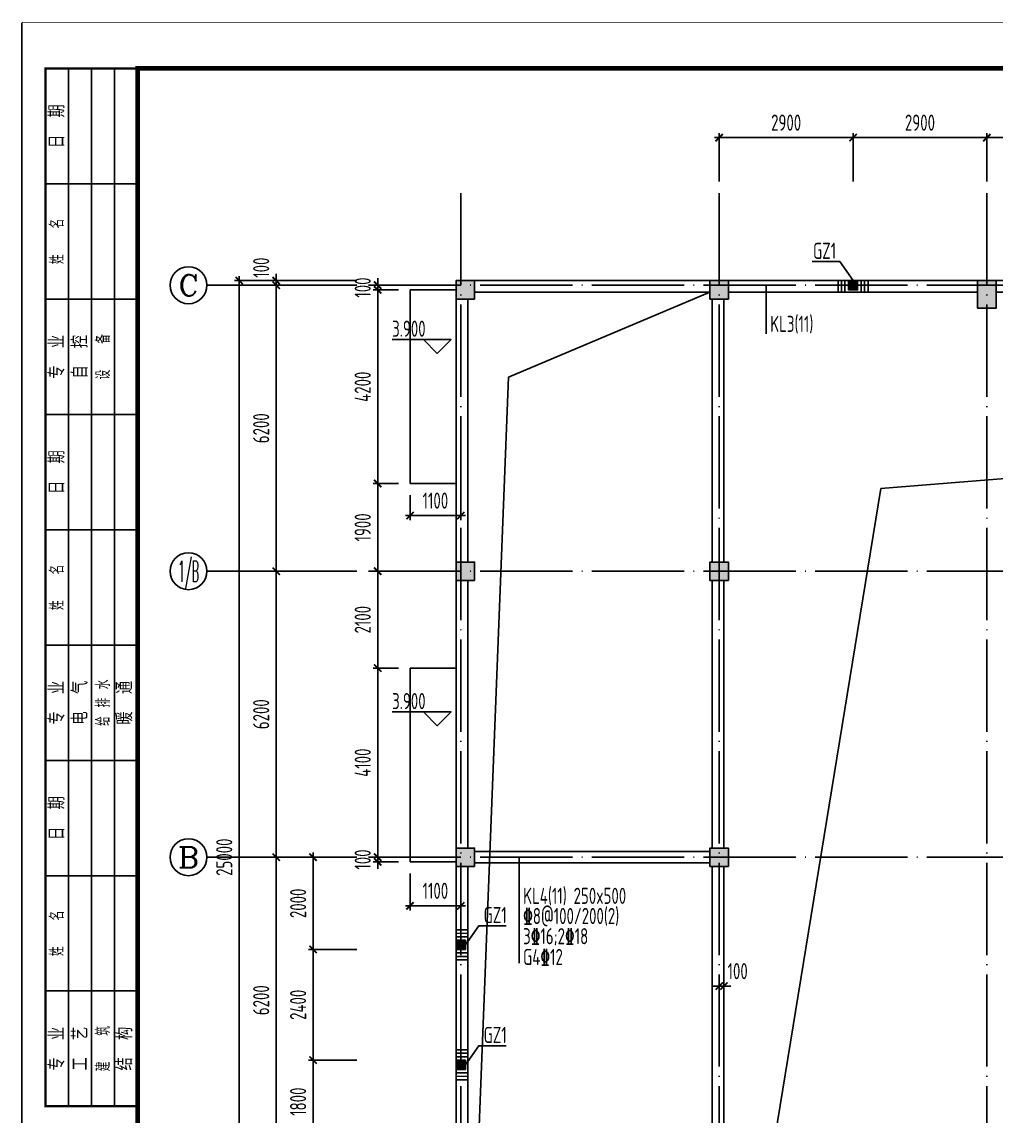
# Model space of a CAD drawing. Extents: x 287065 to 1473467, y 284802 to 344222.
# Drawn here: x 879137 to 900247, y 303099 to 326822 of the extents above; entities that cross this region are included whole.
import ezdxf
from ezdxf.enums import TextEntityAlignment as Align

# ---------------------------------------------------------------- set-up
doc = ezdxf.new("R2010")
doc.units = 0
doc.header["$LTSCALE"] = 1000
doc.linetypes.add('DOTE', pattern=[2.42, 2, -0.2, 0.02, -0.2])
doc.layers.get('0').update_dxf_attribs({"linetype": 'CONTINUOUS'})
doc.layers.get('DEFPOINTS').update_dxf_attribs({"linetype": 'CONTINUOUS'})
for name, color, linetype in [('AXIS', 8, 'DOTE'), ('AXIS_DIM', 3, 'CONTINUOUS'), ('AXIS_TEXT', 3, 'CONTINUOUS'), ('BEAM_CON', 4, 'CONTINUOUS'), ('COLU', 7, 'CONTINUOUS'), ('DIM', 3, 'CONTINUOUS'), ('FRAME', 3, 'CONTINUOUS'), ('S_BEAMDIMMASS', 2, 'CONTINUOUS'), ('S_SUBBEAMHOOP', 1, 'CONTINUOUS'), ('TEXT', 7, 'CONTINUOUS'), ('THIN', 7, 'CONTINUOUS'), ('TK', 211, 'CONTINUOUS'), ('构造', 6, 'CONTINUOUS'), ('柱涂实', 54, 'CONTINUOUS'), ('洞口边线', 7, 'CONTINUOUS'), ('第三道尺寸线', 4, 'CONTINUOUS')]:
    doc.layers.add(name, color=color, linetype=linetype)
doc.styles.add('_TCH_AXIS', font='COMPLEX', dxfattribs={"bigfont": 'GBCBIG'})
doc.styles.add('COMPLEX', font='COMPLEX')
doc.styles.add('DXFS', font='txt.shx', dxfattribs={"width": 0.7, "bigfont": 'dxfs.shx'})
doc.styles.add('TSSD_Dimension', font='tssdeng.shx', dxfattribs={"width": 0.7, "bigfont": 'hztxt.shx'})
doc.styles.add('TSSD_Label', font='tssdeng.shx', dxfattribs={"width": 0.7, "bigfont": 'aHzTXT.shx'})
doc.styles.add('TSSD_Rein', font='tssdeng.shx', dxfattribs={"width": 0.7, "bigfont": 'hztxt.shx'})
doc.dimstyles.new('TSSD_100_100', dxfattribs={"dimtxt": 350, "dimasz": 150, "dimexe": 100, "dimexo": 250, "dimgap": 150, "dimtad": 1, "dimdec": 0, "dimzin": 0, "dimdsep": 46, "dimtxsty": 'TSSD_Dimension', "dimblk": 'ARCHTICK', "dimcen": 0, "dimdle": 100, "dimclrd": 3, "dimclre": 3, "dimclrt": 7, "dimadec": 0, "dimazin": 0, "dimtfac": 1, "dimtdec": 0, "dimtix": 1, "dimtmove": 2, "dimatfit": 3, "dimfxl": 100, "dimtolj": 1, "dimtzin": 0, "dimarcsym": 0})
doc.dimstyles.new('TSSD_100_100$0', dxfattribs={"dimtxt": 350, "dimasz": 100, "dimexe": 100, "dimexo": 250, "dimgap": 100, "dimtad": 1, "dimdec": 0, "dimzin": 0, "dimdsep": 46, "dimtxsty": 'TSSD_Rein', "dimblk": 'ARCHTICK', "dimcen": 0, "dimdle": 100, "dimclrt": 7, "dimadec": 0, "dimazin": 0, "dimtfac": 1, "dimtdec": 0, "dimtix": 1, "dimtmove": 2, "dimatfit": 3, "dimfxl": 100, "dimtolj": 1, "dimtzin": 0, "dimarcsym": 0})

# ---------------------------------------------------------------- blocks, each defined once
blk = doc.blocks.new('_ARCHTICK')
at = {"color": 0}
blk.add_lwpolyline([(-0.53, -0.53, 0.25, 0.25, 0), (0.53, 0.53, 0.5, 0.5, 0)], format="xyseb", dxfattribs=at)
blk = doc.blocks.new('*D327')
at = {"layer": 'DEFPOINTS', "color": 0}
for p in [(894347, 305917), (894247, 305272), (894347, 305272)]:
    blk.add_point(p, dxfattribs=at)
at = {"layer": 'DIM', "color": 3, "lineweight": -2}
for p, q in [((894247, 305917), (894097, 305917)), ((894247, 305522), (894247, 306017)), ((894247, 305917), (894347, 305917)), ((894347, 305522), (894347, 306017)), ((894347, 305917), (894497, 305917))]:
    blk.add_line(p, q, dxfattribs=at)
at = {"layer": 'DIM', "color": 3, "lineweight": -2, "xscale": 150, "yscale": 150, "zscale": 150}
blk.add_blockref('_ARCHTICK', (894247, 305917), dxfattribs=at)
at = {"layer": 'DIM', "color": 3, "lineweight": -2, "xscale": 150, "yscale": 150, "zscale": 150, "rotation": 180}
blk.add_blockref('_ARCHTICK', (894347, 305917), dxfattribs=at)
at = {"layer": 'DIM', "color": 7, "insert": (894647, 306242), "char_height": 350, "attachment_point": 5, "style": 'TSSD_Dimension'}
blk.add_mtext('\\A1;100', dxfattribs=at)
blk = doc.blocks.new('*D388')
at = {"layer": 'DEFPOINTS', "color": 0}
for p in [(900047, 324312), (897147, 323112), (900047, 323112)]:
    blk.add_point(p, dxfattribs=at)
at = {"layer": '第三道尺寸线', "color": 3, "lineweight": -2}
for p, q in [((897047, 324312), (900147, 324312)), ((897147, 323362), (897147, 324412)), ((900047, 323362), (900047, 324412))]:
    blk.add_line(p, q, dxfattribs=at)
at = {"layer": '第三道尺寸线', "color": 3, "lineweight": -2, "xscale": 150, "yscale": 150, "zscale": 150, "rotation": 180}
blk.add_blockref('_ARCHTICK', (897147, 324312), dxfattribs=at)
at = {"layer": '第三道尺寸线', "color": 3, "lineweight": -2, "xscale": 150, "yscale": 150, "zscale": 150}
blk.add_blockref('_ARCHTICK', (900047, 324312), dxfattribs=at)
at = {"layer": '第三道尺寸线', "color": 7, "insert": (898597, 324637), "char_height": 350, "attachment_point": 5, "style": 'TSSD_Dimension'}
blk.add_mtext('\\A1;2900', dxfattribs=at)
blk = doc.blocks.new('*D389')
at = {"layer": 'DEFPOINTS', "color": 0}
for p in [(897147, 324312), (894247, 323112), (897147, 323112)]:
    blk.add_point(p, dxfattribs=at)
at = {"layer": '第三道尺寸线', "color": 3, "lineweight": -2}
for p, q in [((894147, 324312), (897247, 324312)), ((894247, 323362), (894247, 324412)), ((897147, 323362), (897147, 324412))]:
    blk.add_line(p, q, dxfattribs=at)
at = {"layer": '第三道尺寸线', "color": 3, "lineweight": -2, "xscale": 150, "yscale": 150, "zscale": 150, "rotation": 180}
blk.add_blockref('_ARCHTICK', (894247, 324312), dxfattribs=at)
at = {"layer": '第三道尺寸线', "color": 3, "lineweight": -2, "xscale": 150, "yscale": 150, "zscale": 150}
blk.add_blockref('_ARCHTICK', (897147, 324312), dxfattribs=at)
at = {"layer": '第三道尺寸线', "color": 7, "insert": (895697, 324637), "char_height": 350, "attachment_point": 5, "style": 'TSSD_Dimension'}
blk.add_mtext('\\A1;2900', dxfattribs=at)
blk = doc.blocks.new('*D309')
at = {"layer": 'AXIS_DIM', "color": 3, "lineweight": -2}
for p, q in [((886397, 308712), (884547, 308712)), ((884647, 302412), (884647, 308812)), ((886397, 302512), (884547, 302512))]:
    blk.add_line(p, q, dxfattribs=at)
at = {"layer": 'DEFPOINTS', "color": 0}
for p in [(884647, 308712), (886647, 308712), (886647, 302512)]:
    blk.add_point(p, dxfattribs=at)
at = {"layer": 'AXIS_DIM', "color": 3, "lineweight": -2, "xscale": 150, "yscale": 150, "zscale": 150}
for p, rotation in [((884647, 308712), 90), ((884647, 302512), 270)]:
    blk.add_blockref('_ARCHTICK', p, dxfattribs=dict(at, rotation=rotation))
at = {"layer": 'AXIS_DIM', "color": 7, "insert": (884322, 305612), "char_height": 350, "attachment_point": 5, "rotation": 90, "style": 'TSSD_Dimension'}
blk.add_mtext('\\A1;6200', dxfattribs=at)
blk = doc.blocks.new('*D310')
at = {"layer": 'AXIS_DIM', "color": 3, "lineweight": -2}
for p, q in [((886397, 314912), (884547, 314912)), ((884647, 308612), (884647, 315012)), ((886397, 308712), (884547, 308712))]:
    blk.add_line(p, q, dxfattribs=at)
at = {"layer": 'DEFPOINTS', "color": 0}
for p in [(884647, 314912), (886647, 314912), (886647, 308712)]:
    blk.add_point(p, dxfattribs=at)
at = {"layer": 'AXIS_DIM', "color": 3, "lineweight": -2, "xscale": 150, "yscale": 150, "zscale": 150}
for p, rotation in [((884647, 314912), 90), ((884647, 308712), 270)]:
    blk.add_blockref('_ARCHTICK', p, dxfattribs=dict(at, rotation=rotation))
at = {"layer": 'AXIS_DIM', "color": 7, "insert": (884322, 311812), "char_height": 350, "attachment_point": 5, "rotation": 90, "style": 'TSSD_Dimension'}
blk.add_mtext('\\A1;6200', dxfattribs=at)
blk = doc.blocks.new('*D311')
at = {"layer": 'AXIS_DIM', "color": 3, "lineweight": -2}
for p, q in [((884647, 314812), (884647, 321212)), ((886397, 321112), (884547, 321112)), ((886397, 314912), (884547, 314912))]:
    blk.add_line(p, q, dxfattribs=at)
at = {"layer": 'DEFPOINTS', "color": 0}
for p in [(884647, 321112), (886647, 321112), (886647, 314912)]:
    blk.add_point(p, dxfattribs=at)
at = {"layer": 'AXIS_DIM', "color": 3, "lineweight": -2, "xscale": 150, "yscale": 150, "zscale": 150}
for p, rotation in [((884647, 321112), 90), ((884647, 314912), 270)]:
    blk.add_blockref('_ARCHTICK', p, dxfattribs=dict(at, rotation=rotation))
at = {"layer": 'AXIS_DIM', "color": 7, "insert": (884322, 318012), "char_height": 350, "attachment_point": 5, "rotation": 90, "style": 'TSSD_Dimension'}
blk.add_mtext('\\A1;6200', dxfattribs=at)
blk = doc.blocks.new('*D312')
at = {"layer": 'AXIS_DIM', "color": 3, "lineweight": -2}
for p, q in [((886397, 321212), (884547, 321212)), ((884647, 321212), (884647, 321362)), ((884647, 321112), (884647, 321212)), ((886397, 321112), (884547, 321112)), ((884647, 321112), (884647, 320962))]:
    blk.add_line(p, q, dxfattribs=at)
at = {"layer": 'DEFPOINTS', "color": 0}
for p in [(884647, 321212), (886647, 321212), (886647, 321112)]:
    blk.add_point(p, dxfattribs=at)
at = {"layer": 'AXIS_DIM', "color": 3, "lineweight": -2, "xscale": 150, "yscale": 150, "zscale": 150}
for p, rotation in [((884647, 321212), 270), ((884647, 321112), 90)]:
    blk.add_blockref('_ARCHTICK', p, dxfattribs=dict(at, rotation=rotation))
at = {"layer": 'AXIS_DIM', "color": 7, "insert": (884322, 321494), "char_height": 350, "attachment_point": 5, "rotation": 90, "style": 'TSSD_Dimension'}
blk.add_mtext('\\A1;100', dxfattribs=at)
blk = doc.blocks.new('*D313')
at = {"layer": 'AXIS_DIM', "color": 3, "lineweight": -2}
for p, q in [((886397, 321212), (883747, 321212)), ((883847, 296112), (883847, 321312)), ((886397, 296212), (883747, 296212))]:
    blk.add_line(p, q, dxfattribs=at)
at = {"layer": 'DEFPOINTS', "color": 0}
for p in [(883847, 321212), (886647, 321212), (886647, 296212)]:
    blk.add_point(p, dxfattribs=at)
at = {"layer": 'AXIS_DIM', "color": 3, "lineweight": -2, "xscale": 150, "yscale": 150, "zscale": 150}
for p, rotation in [((883847, 321212), 90), ((883847, 296212), 270)]:
    blk.add_blockref('_ARCHTICK', p, dxfattribs=dict(at, rotation=rotation))
at = {"layer": 'AXIS_DIM', "color": 7, "insert": (883522, 308712), "char_height": 350, "attachment_point": 5, "rotation": 90, "style": 'TSSD_Dimension'}
blk.add_mtext('\\A1;25000', dxfattribs=at)
blk = doc.blocks.new('_AXISO')
blk.add_circle((0, 0), 0.5)
at = {"layer": 'AXIS_TEXT', "style": 'COMPLEX', "width": 1.041667}
blk.add_attdef('A', text='', height=0.56, dxfattribs=at).set_placement((-0.25, -0.28), (0.25, -0.28), align=Align.FIT)
blk = doc.blocks.new('*D321')
at = {"layer": 'DEFPOINTS', "color": 0}
for p in [(885447, 308712), (886647, 308712), (886647, 306712)]:
    blk.add_point(p, dxfattribs=at)
at = {"layer": '第三道尺寸线', "color": 3, "lineweight": -2}
for p, q in [((886397, 308712), (885347, 308712)), ((885447, 306612), (885447, 308812)), ((886397, 306712), (885347, 306712))]:
    blk.add_line(p, q, dxfattribs=at)
at = {"layer": '第三道尺寸线', "color": 3, "lineweight": -2, "xscale": 150, "yscale": 150, "zscale": 150}
for p, rotation in [((885447, 308712), 90), ((885447, 306712), 270)]:
    blk.add_blockref('_ARCHTICK', p, dxfattribs=dict(at, rotation=rotation))
at = {"layer": '第三道尺寸线', "color": 7, "insert": (885122, 307712), "char_height": 350, "attachment_point": 5, "rotation": 90, "style": 'TSSD_Dimension'}
blk.add_mtext('\\A1;2000', dxfattribs=at)
blk = doc.blocks.new('*D322')
at = {"layer": 'DEFPOINTS', "color": 0}
for p in [(885447, 306712), (886647, 306712), (886647, 304312)]:
    blk.add_point(p, dxfattribs=at)
at = {"layer": '第三道尺寸线', "color": 3, "lineweight": -2}
for p, q in [((885447, 304212), (885447, 306812)), ((886397, 306712), (885347, 306712)), ((886397, 304312), (885347, 304312))]:
    blk.add_line(p, q, dxfattribs=at)
at = {"layer": '第三道尺寸线', "color": 3, "lineweight": -2, "xscale": 150, "yscale": 150, "zscale": 150}
for p, rotation in [((885447, 306712), 90), ((885447, 304312), 270)]:
    blk.add_blockref('_ARCHTICK', p, dxfattribs=dict(at, rotation=rotation))
at = {"layer": '第三道尺寸线', "color": 7, "insert": (885122, 305512), "char_height": 350, "attachment_point": 5, "rotation": 90, "style": 'TSSD_Dimension'}
blk.add_mtext('\\A1;2400', dxfattribs=at)
blk = doc.blocks.new('*D323')
at = {"layer": 'DEFPOINTS', "color": 0}
for p in [(885447, 304312), (886647, 304312), (886647, 302512)]:
    blk.add_point(p, dxfattribs=at)
at = {"layer": '第三道尺寸线', "color": 3, "lineweight": -2}
for p, q in [((885447, 302412), (885447, 304412)), ((886397, 304312), (885347, 304312)), ((886397, 302512), (885347, 302512))]:
    blk.add_line(p, q, dxfattribs=at)
at = {"layer": '第三道尺寸线', "color": 3, "lineweight": -2, "xscale": 150, "yscale": 150, "zscale": 150}
for p, rotation in [((885447, 304312), 90), ((885447, 302512), 270)]:
    blk.add_blockref('_ARCHTICK', p, dxfattribs=dict(at, rotation=rotation))
at = {"layer": '第三道尺寸线', "color": 7, "insert": (885122, 303412), "char_height": 350, "attachment_point": 5, "rotation": 90, "style": 'TSSD_Dimension'}
blk.add_mtext('\\A1;1800', dxfattribs=at)
blk = doc.blocks.new('TK-A2+(891X420)')
at = {"layer": 'FRAME', "lineweight": 18}
blk.add_line((626527, 350595), (626527, 392595), dxfattribs=at)
at = {"layer": 'FRAME'}
for points in [[(626537, 392605, 20, 20, 0), (626537, 350605, 20, 20, 0), (715637, 350605, 20, 20, 0), (715637, 392605, 20, 20, 0)], [(629037, 391605, 100, 100, 0), (629037, 351605, 100, 100, 0), (714637, 351605, 100, 100, 0), (714637, 391605, 100, 100, 0)]]:
    blk.add_lwpolyline(points, format="xyseb", close=True, dxfattribs=at)
blk.add_lwpolyline([(629037, 391605, 50, 50, 0), (627037, 391605, 50, 50, 0), (627037, 369105, 50, 50, 0), (629037, 369105, 50, 50, 0)], format="xyseb", dxfattribs=at)
for points in [[(627537, 369105), (627537, 391605)], [(628037, 369105), (628037, 391605)], [(628537, 369105), (628537, 391605)], [(629037, 389105), (627037, 389105)], [(629037, 386605), (627037, 386605)], [(629037, 384105), (627037, 384105)], [(629037, 381605), (627037, 381605)], [(629037, 379105), (627037, 379105)], [(629037, 376605), (627037, 376605)], [(629037, 374105), (627037, 374105)], [(629037, 371605), (627037, 371605)]]:
    blk.add_lwpolyline(points, dxfattribs=at)
at = {"layer": 'FRAME', "char_height": 300, "attachment_point": 5, "rotation": 90, "style": 'DXFS'}
for s, insert, width in [('{\\f宋体|b0|i0|c134|p2;日\\Ftxt.shx,dxfs.shx|c134;  \\f宋体|b0|i0|c134|p2;期\\P}', (627287, 390355), 1132.5), ('姓   名', (627287, 387855), 1185), ('{\\f宋体|b0|i0|c134|p2;专\\Ftxt.shx,dxfs.shx|c134;  \\f宋体|b0|i0|c134|p2;业\\P}', (627287, 385355), 1203.38), ('{\\f宋体|b0|i0|c134|p2;自\\Ftxt.shx,dxfs.shx|c134;  \\f宋体|b0|i0|c134|p2;控\\P}', (627787, 385355), 1148.25), ('设   备', (628287, 385355), 1227), ('{\\f宋体|b0|i0|c134|p2;日\\Ftxt.shx,dxfs.shx|c134;  \\f宋体|b0|i0|c134|p2;期\\P}', (627287, 382855), 1132.5), ('姓   名', (627287, 380355), 1185), ('{\\f宋体|b0|i0|c134|p2;专\\Ftxt.shx,dxfs.shx|c134;  \\f宋体|b0|i0|c134|p2;业\\P}', (627287, 377855), 1203.38), ('{\\f宋体|b0|i0|c134|p2;电\\Ftxt.shx,dxfs.shx|c134;  \\f宋体|b0|i0|c134|p2;气\\P}', (627787, 377855), 1182.38), ('给 排 水', (628287, 377855), 1352.62), ('{\\f宋体|b0|i0|c134|p2;暖\\Ftxt.shx,dxfs.shx|c134;  \\f宋体|b0|i0|c134|p2;通\\P}', (628757, 377855), 1200.75), ('{\\f宋体|b0|i0|c134|p2;日\\Ftxt.shx,dxfs.shx|c134;  \\f宋体|b0|i0|c134|p2;期\\P}', (627287, 375355), 1132.5), ('姓   名', (627287, 372855), 1185), ('{\\f宋体|b0|i0|c134|p2;专\\Ftxt.shx,dxfs.shx|c134;  \\f宋体|b0|i0|c134|p2;业\\P}', (627287, 370355), 1203.38), ('{\\f宋体|b0|i0|c134|p2;工\\Ftxt.shx,dxfs.shx|c134;  \\f宋体|b0|i0|c134|p2;艺\\P}', (627787, 370355), 1177.12), ('建   筑', (628287, 370355), 1206), ('{\\f宋体|b0|i0|c134|p2;结\\Ftxt.shx,dxfs.shx|c134;  \\f宋体|b0|i0|c134|p2;构\\P}', (628757, 370355), 1192.88)]:
    blk.add_mtext(s, dxfattribs=dict(at, insert=insert, width=width))
blk = doc.blocks.new('*D391')
at = {"layer": 'DEFPOINTS', "color": 0}
for p in [(902947, 324312), (900047, 323112), (902947, 323112)]:
    blk.add_point(p, dxfattribs=at)
at = {"layer": '第三道尺寸线', "color": 3, "lineweight": -2}
for p, q in [((899947, 324312), (903047, 324312)), ((900047, 323362), (900047, 324412)), ((902947, 323362), (902947, 324412))]:
    blk.add_line(p, q, dxfattribs=at)
at = {"layer": '第三道尺寸线', "color": 3, "lineweight": -2, "xscale": 150, "yscale": 150, "zscale": 150, "rotation": 180}
blk.add_blockref('_ARCHTICK', (900047, 324312), dxfattribs=at)
at = {"layer": '第三道尺寸线', "color": 3, "lineweight": -2, "xscale": 150, "yscale": 150, "zscale": 150}
blk.add_blockref('_ARCHTICK', (902947, 324312), dxfattribs=at)
at = {"layer": '第三道尺寸线', "color": 7, "insert": (901497, 324637), "char_height": 350, "attachment_point": 5, "style": 'TSSD_Dimension'}
blk.add_mtext('\\A1;2900', dxfattribs=at)
blk = doc.blocks.new('*D451')
at = {"layer": 'DEFPOINTS', "color": 0}
for p in [(887547, 316812), (888647, 316812), (888647, 316118)]:
    blk.add_point(p, dxfattribs=at)
at = {"layer": 'DIM', "color": 3, "lineweight": -2}
for p, q in [((887547, 316562), (887547, 316018)), ((888647, 316562), (888647, 316018)), ((887447, 316118), (888747, 316118))]:
    blk.add_line(p, q, dxfattribs=at)
at = {"layer": 'DIM', "color": 3, "lineweight": -2, "xscale": 150, "yscale": 150, "zscale": 150, "rotation": 180}
blk.add_blockref('_ARCHTICK', (887547, 316118), dxfattribs=at)
at = {"layer": 'DIM', "color": 3, "lineweight": -2, "xscale": 150, "yscale": 150, "zscale": 150}
blk.add_blockref('_ARCHTICK', (888647, 316118), dxfattribs=at)
at = {"layer": 'DIM', "color": 7, "insert": (888097, 316443), "char_height": 350, "attachment_point": 5, "style": 'TSSD_Dimension'}
blk.add_mtext('\\A1;1100', dxfattribs=at)
blk = doc.blocks.new('*D452')
at = {"layer": 'DEFPOINTS', "color": 0}
for p in [(887547, 308612), (888647, 308612), (888647, 307659)]:
    blk.add_point(p, dxfattribs=at)
at = {"layer": 'DIM', "color": 3, "lineweight": -2}
for p, q in [((887547, 308362), (887547, 307559)), ((888647, 308362), (888647, 307559)), ((887447, 307659), (888747, 307659))]:
    blk.add_line(p, q, dxfattribs=at)
at = {"layer": 'DIM', "color": 3, "lineweight": -2, "xscale": 150, "yscale": 150, "zscale": 150, "rotation": 180}
blk.add_blockref('_ARCHTICK', (887547, 307659), dxfattribs=at)
at = {"layer": 'DIM', "color": 3, "lineweight": -2, "xscale": 150, "yscale": 150, "zscale": 150}
blk.add_blockref('_ARCHTICK', (888647, 307659), dxfattribs=at)
at = {"layer": 'DIM', "color": 7, "insert": (888097, 307984), "char_height": 350, "attachment_point": 5, "style": 'TSSD_Dimension'}
blk.add_mtext('\\A1;1100', dxfattribs=at)
blk = doc.blocks.new('*D457')
at = {"layer": 'DEFPOINTS', "color": 0}
for p in [(886847, 308712), (887547, 308712), (887547, 308612)]:
    blk.add_point(p, dxfattribs=at)
at = {"layer": 'DIM', "color": 3, "lineweight": -2}
for p, q in [((887297, 308712), (886747, 308712)), ((886847, 308712), (886847, 308862)), ((886847, 308612), (886847, 308712)), ((887297, 308612), (886747, 308612)), ((886847, 308612), (886847, 308462))]:
    blk.add_line(p, q, dxfattribs=at)
at = {"layer": 'DIM', "color": 3, "lineweight": -2, "xscale": 150, "yscale": 150, "zscale": 150}
for p, rotation in [((886847, 308712), 270), ((886847, 308612), 90)]:
    blk.add_blockref('_ARCHTICK', p, dxfattribs=dict(at, rotation=rotation))
at = {"layer": 'DIM', "color": 7, "insert": (886522, 308662), "char_height": 350, "attachment_point": 5, "rotation": 90, "style": 'TSSD_Dimension'}
blk.add_mtext('\\A1;100', dxfattribs=at)
blk = doc.blocks.new('*D458')
at = {"layer": 'DEFPOINTS', "color": 0}
for p in [(886847, 312812), (887547, 312812), (887547, 308712)]:
    blk.add_point(p, dxfattribs=at)
at = {"layer": 'DIM', "color": 3, "lineweight": -2}
for p, q in [((886847, 308612), (886847, 312912)), ((887297, 312812), (886747, 312812)), ((887297, 308712), (886747, 308712))]:
    blk.add_line(p, q, dxfattribs=at)
at = {"layer": 'DIM', "color": 3, "lineweight": -2, "xscale": 150, "yscale": 150, "zscale": 150}
for p, rotation in [((886847, 312812), 90), ((886847, 308712), 270)]:
    blk.add_blockref('_ARCHTICK', p, dxfattribs=dict(at, rotation=rotation))
at = {"layer": 'DIM', "color": 7, "insert": (886522, 310762), "char_height": 350, "attachment_point": 5, "rotation": 90, "style": 'TSSD_Dimension'}
blk.add_mtext('\\A1;4100', dxfattribs=at)
blk = doc.blocks.new('*D459')
at = {"layer": 'DEFPOINTS', "color": 0}
for p in [(886847, 314912), (887547, 314912), (887547, 312812)]:
    blk.add_point(p, dxfattribs=at)
at = {"layer": 'DIM', "color": 3, "lineweight": -2}
for p, q in [((887297, 314912), (886747, 314912)), ((886847, 312712), (886847, 315012)), ((887297, 312812), (886747, 312812))]:
    blk.add_line(p, q, dxfattribs=at)
at = {"layer": 'DIM', "color": 3, "lineweight": -2, "xscale": 150, "yscale": 150, "zscale": 150}
for p, rotation in [((886847, 314912), 90), ((886847, 312812), 270)]:
    blk.add_blockref('_ARCHTICK', p, dxfattribs=dict(at, rotation=rotation))
at = {"layer": 'DIM', "color": 7, "insert": (886522, 313862), "char_height": 350, "attachment_point": 5, "rotation": 90, "style": 'TSSD_Dimension'}
blk.add_mtext('\\A1;2100', dxfattribs=at)
blk = doc.blocks.new('*D460')
at = {"layer": 'DEFPOINTS', "color": 0}
for p in [(886847, 316812), (887547, 316812), (887547, 314912)]:
    blk.add_point(p, dxfattribs=at)
at = {"layer": 'DIM', "color": 3, "lineweight": -2}
for p, q in [((887297, 316812), (886747, 316812)), ((886847, 314812), (886847, 316912)), ((887297, 314912), (886747, 314912))]:
    blk.add_line(p, q, dxfattribs=at)
at = {"layer": 'DIM', "color": 3, "lineweight": -2, "xscale": 150, "yscale": 150, "zscale": 150}
for p, rotation in [((886847, 316812), 90), ((886847, 314912), 270)]:
    blk.add_blockref('_ARCHTICK', p, dxfattribs=dict(at, rotation=rotation))
at = {"layer": 'DIM', "color": 7, "insert": (886522, 315862), "char_height": 350, "attachment_point": 5, "rotation": 90, "style": 'TSSD_Dimension'}
blk.add_mtext('\\A1;1900', dxfattribs=at)
blk = doc.blocks.new('*D461')
at = {"layer": 'DEFPOINTS', "color": 0}
for p in [(886847, 321012), (887547, 321012), (887547, 316812)]:
    blk.add_point(p, dxfattribs=at)
at = {"layer": 'DIM', "color": 3, "lineweight": -2}
for p, q in [((887297, 321012), (886747, 321012)), ((886847, 316712), (886847, 321112)), ((887297, 316812), (886747, 316812))]:
    blk.add_line(p, q, dxfattribs=at)
at = {"layer": 'DIM', "color": 3, "lineweight": -2, "xscale": 150, "yscale": 150, "zscale": 150}
for p, rotation in [((886847, 321012), 90), ((886847, 316812), 270)]:
    blk.add_blockref('_ARCHTICK', p, dxfattribs=dict(at, rotation=rotation))
at = {"layer": 'DIM', "color": 7, "insert": (886522, 318912), "char_height": 350, "attachment_point": 5, "rotation": 90, "style": 'TSSD_Dimension'}
blk.add_mtext('\\A1;4200', dxfattribs=at)
blk = doc.blocks.new('*D462')
at = {"layer": 'DEFPOINTS', "color": 0}
for p in [(886847, 321112), (887547, 321112), (887547, 321012)]:
    blk.add_point(p, dxfattribs=at)
at = {"layer": 'DIM', "color": 3, "lineweight": -2}
for p, q in [((886847, 321112), (886847, 321262)), ((887297, 321112), (886747, 321112)), ((887297, 321012), (886747, 321012)), ((886847, 321012), (886847, 321112)), ((886847, 321012), (886847, 320862))]:
    blk.add_line(p, q, dxfattribs=at)
at = {"layer": 'DIM', "color": 3, "lineweight": -2, "xscale": 150, "yscale": 150, "zscale": 150}
for p, rotation in [((886847, 321112), 270), ((886847, 321012), 90)]:
    blk.add_blockref('_ARCHTICK', p, dxfattribs=dict(at, rotation=rotation))
at = {"layer": 'DIM', "color": 7, "insert": (886522, 321062), "char_height": 350, "attachment_point": 5, "rotation": 90, "style": 'TSSD_Dimension'}
blk.add_mtext('\\A1;100', dxfattribs=at)

msp = doc.modelspace()

# ---------------------------------------------------------------- hatches: boundary and pattern name
at = {"layer": '柱涂实'}
for points in [[(888946.971, 320811.708), (888946.971, 321211.708), (888546.971, 321211.708), (888546.971, 320811.708)], [(894446.971, 320811.708), (894446.971, 321211.708), (894046.971, 321211.708), (894046.971, 320811.708)], [(897246.971, 321011.708), (897246.971, 321211.708), (897046.971, 321211.708), (897046.971, 321011.708)], [(900246.971, 321211.708), (900246.971, 320611.708), (899846.971, 320611.708), (899846.971, 321211.708)], [(888946.971, 314711.708), (888946.971, 315111.708), (888546.971, 315111.708), (888546.971, 314711.708)], [(894446.971, 314711.708), (894446.971, 315111.708), (894046.971, 315111.708), (894046.971, 314711.708)], [(888946.971, 308511.708), (888946.971, 308911.708), (888546.971, 308911.708), (888546.971, 308511.708)], [(894446.971, 308511.708), (894446.971, 308911.708), (894046.971, 308911.708), (894046.971, 308511.708)], [(888546.971, 306711.708), (888546.971, 306911.708), (888746.971, 306911.708), (888746.971, 306711.708)], [(888546.971, 304111.708), (888546.971, 304311.708), (888746.971, 304311.708), (888746.971, 304111.708)]]:
    msp.add_hatch(color=256, dxfattribs=at).paths.add_polyline_path(points)

# ---------------------------------------------------------------- linework, layer by layer
at = {"layer": 'AXIS'}
for p, q in [((888646.971, 323111.708), (888646.971, 294311.708)), ((894246.971, 323111.708), (894246.971, 294311.708)), ((900046.971, 323111.708), (900046.971, 294311.708)), ((886646.971, 321111.708), (952946.971, 321111.708)), ((886646.971, 314911.708), (952946.971, 314911.708)), ((886646.971, 308711.708), (952946.971, 308711.708))]:
    msp.add_line(p, q, dxfattribs=at)
at = {"layer": 'AXIS_TEXT'}
for p, q in [((886396.971, 321111.708), (883146.971, 321111.708)), ((886396.971, 314911.708), (883146.971, 314911.708)), ((886396.971, 308711.708), (883146.971, 308711.708))]:
    msp.add_line(p, q, dxfattribs=at)
at = {"layer": 'BEAM_CON'}
for p, q in [((888946.971, 321211.708), (894046.971, 321211.708)), ((894446.971, 321211.708), (899846.971, 321211.708)), ((900246.971, 321211.708), (905646.971, 321211.708)), ((888546.971, 320811.708), (888546.971, 315111.708)), ((888796.971, 320811.708), (888796.971, 315111.708)), ((888946.971, 320961.708), (894046.971, 320961.708)), ((894096.971, 320811.708), (894096.971, 315111.708)), ((894346.971, 320811.708), (894346.971, 315111.708)), ((894446.971, 320961.708), (899846.971, 320961.708)), ((900246.971, 320961.708), (905646.971, 320961.708)), ((888546.971, 314711.708), (888546.971, 308911.708)), ((888796.971, 314711.708), (888796.971, 308911.708)), ((894096.971, 314711.708), (894096.971, 308911.708)), ((894346.971, 314711.708), (894346.971, 308911.708)), ((888946.971, 308836.708), (894046.971, 308836.708)), ((888546.971, 308511.708), (888546.971, 302711.708)), ((888796.971, 308511.708), (888796.971, 302711.708)), ((888946.971, 308586.708), (894046.971, 308586.708)), ((894096.971, 308511.708), (894096.971, 302711.708)), ((894346.971, 308511.708), (894346.971, 302711.708))]:
    msp.add_line(p, q, dxfattribs=at)
at = {"layer": 'COLU', "ltscale": 0.01}
for points in [[(888946.971, 320811.708), (888946.971, 321211.708), (888546.971, 321211.708), (888546.971, 320811.708)], [(894446.971, 320811.708), (894446.971, 321211.708), (894046.971, 321211.708), (894046.971, 320811.708)], [(897046.971, 321011.708), (897246.971, 321011.708), (897246.971, 321211.708), (897046.971, 321211.708)], [(900246.971, 321211.708), (900246.971, 320611.708), (899846.971, 320611.708), (899846.971, 321211.708)], [(888946.971, 314711.708), (888946.971, 315111.708), (888546.971, 315111.708), (888546.971, 314711.708)], [(894446.971, 314711.708), (894446.971, 315111.708), (894046.971, 315111.708), (894046.971, 314711.708)], [(888946.971, 308511.708), (888946.971, 308911.708), (888546.971, 308911.708), (888546.971, 308511.708)], [(894446.971, 308511.708), (894446.971, 308911.708), (894046.971, 308911.708), (894046.971, 308511.708)], [(888746.971, 306711.708), (888546.971, 306711.708), (888546.971, 306911.708), (888746.971, 306911.708)], [(888746.971, 304111.708), (888546.971, 304111.708), (888546.971, 304311.708), (888746.971, 304311.708)]]:
    msp.add_lwpolyline(points, close=True, dxfattribs=at)
at = {"layer": 'S_BEAMDIMMASS', "ltscale": 0.01}
for p, q in [((895264.227, 320056.464), (895264.227, 321111.708)), ((889909.582, 306413.998), (889909.582, 308711.708))]:
    msp.add_line(p, q, dxfattribs=at)
at = {"layer": 'S_SUBBEAMHOOP', "ltscale": 0.01, "const_width": 35}
for points in [[(896821.971, 320961.708), (896821.971, 321211.708)], [(896896.971, 320961.708), (896896.971, 321211.708)], [(896971.971, 320961.708), (896971.971, 321211.708)], [(897321.971, 320961.708), (897321.971, 321211.708)], [(897396.971, 320961.708), (897396.971, 321211.708)], [(897471.971, 320961.708), (897471.971, 321211.708)], [(888796.971, 307136.708), (888546.971, 307136.708)], [(888796.971, 307061.708), (888546.971, 307061.708)], [(888796.971, 306986.708), (888546.971, 306986.708)], [(888796.971, 306636.708), (888546.971, 306636.708)], [(888796.971, 306561.708), (888546.971, 306561.708)], [(888796.971, 306486.708), (888546.971, 306486.708)], [(888796.971, 304536.708), (888546.971, 304536.708)], [(888796.971, 304461.708), (888546.971, 304461.708)], [(888796.971, 304386.708), (888546.971, 304386.708)], [(888796.971, 304036.708), (888546.971, 304036.708)], [(888796.971, 303961.708), (888546.971, 303961.708)], [(888796.971, 303886.708), (888546.971, 303886.708)]]:
    msp.add_lwpolyline(points, dxfattribs=at)
at = {"layer": 'TEXT'}
for points in [[(896262.767, 321623.545), (896858.857, 321623.545), (897146.971, 321211.708)], [(889631.175, 307223.545), (889035.085, 307223.545), (888746.971, 306811.708)], [(889631.175, 304623.545), (889035.085, 304623.545), (888746.971, 304211.708)]]:
    msp.add_lwpolyline(points, dxfattribs=at)
at = {"layer": 'THIN'}
for points in [[(887159.384, 319935.524), (888437.845, 319935.524), (888137.845, 319635.524), (887837.845, 319935.524)], [(887159.384, 311861.784), (888437.845, 311861.784), (888137.845, 311561.784), (887837.845, 311861.784)]]:
    msp.add_lwpolyline(points, dxfattribs=at)
at = {"layer": '构造'}
for p, q in [((887546.971, 316811.708), (887546.971, 321011.708)), ((887546.971, 321011.708), (888546.971, 321011.708)), ((888546.971, 316811.708), (887546.971, 316811.708)), ((887546.971, 308611.708), (887546.971, 312811.708)), ((888546.971, 312811.708), (887546.971, 312811.708)), ((888546.971, 308611.708), (887546.971, 308611.708))]:
    msp.add_line(p, q, dxfattribs=at)
at = {"layer": '洞口边线', "ltscale": 0.01}
for points in [[(888796.971, 296611.708), (889682.849, 319116.545), (894046.971, 320961.708)], [(894446.971, 296461.708), (897749.573, 316702.458), (950646.971, 320961.708)]]:
    msp.add_lwpolyline(points, dxfattribs=at)

# ---------------------------------------------------------------- block references
at = {"layer": 'AXIS_TEXT'}
ref = msp.add_blockref('_AXISO', (882746.971, 321111.708), dxfattribs=dict(at, xscale=800, yscale=800, zscale=800))
ref.add_attrib('A', 'C', dxfattribs={"height": 452.548, "style": '_TCH_AXIS', "width": 1.4}).set_placement((882520.697, 320885.434), (882973.245, 320885.434), align=Align.FIT)
ref = msp.add_blockref('_AXISO', (882746.971, 314911.708), dxfattribs=dict(at, xscale=800, yscale=800, zscale=800))
ref.add_attrib('A', '1/B', dxfattribs={"height": 452.5483, "style": '_TCH_AXIS', "width": 0.388889}).set_placement((882520.697, 314685.434), (882973.245, 314685.434), align=Align.FIT)
ref = msp.add_blockref('_AXISO', (882746.971, 308711.708), dxfattribs=dict(at, xscale=800, yscale=800, zscale=800))
ref.add_attrib('A', 'B', dxfattribs={"height": 452.548, "style": '_TCH_AXIS', "width": 1.235294}).set_placement((882520.697, 308485.434), (882973.245, 308485.434), align=Align.FIT)
at = {"layer": 'TK'}
msp.add_blockref('TK-A2+(891X420)', (252610, -65793.134), dxfattribs=at)

# ---------------------------------------------------------------- texts
at = {"layer": 'S_BEAMDIMMASS', "style": 'TSSD_Rein', "width": 0.7}
for s, height, p in [('KL3(11)', 350, (895352.652, 320099.519)), ('KL4(11) 250x500', 349.99999, (889998.007, 307699.519)), ('%%1328@100/200(2)', 349.99999, (889998.007, 307262.019)), ('3%%13216;2%%13218', 349.99999, (889998.007, 306824.519)), ('G4%%13212', 350, (889998.007, 306374.519))]:
    msp.add_text(s, height=height, dxfattribs=at).set_placement(p)
at = {"layer": 'TEXT', "style": 'TSSD_Rein', "width": 0.7}
for p in [(896280.226, 321683.545), (889142.563, 307283.545), (889142.563, 304683.545)]:
    msp.add_text('GZ1', height=350, dxfattribs=at).set_placement(p)
at = {"layer": 'THIN', "style": 'TSSD_Label', "width": 0.7}
for p in [(887159.384, 319995.524), (887159.384, 311921.784)]:
    msp.add_text('3.900', height=350, dxfattribs=at).set_placement(p)

# ---------------------------------------------------------------- dimensions: what is measured, and where the dimension line sits
at = {"layer": 'AXIS_DIM'}
dim = msp.add_linear_dim(base=(884646.971, 321211.708), p1=(886646.971, 321111.708), p2=(886646.971, 321211.708), angle=90, dimstyle='TSSD_100_100', dxfattribs=at)
dim.commit()
dim.dimension.update_dxf_attribs({"geometry": '*D312', "text_midpoint": (884321.971, 321493.952), "dimtype": 129})
for p1, p2, distance, picture, middle in [((886646.971, 296211.708), (886646.971, 321211.708), 2800, '*D313', (883521.971, 308711.708)), ((886646.971, 314911.708), (886646.971, 321111.708), 2000, '*D311', (884321.971, 318011.708)), ((886646.971, 308711.708), (886646.971, 314911.708), 2000, '*D310', (884321.971, 311811.708)), ((886646.971, 302511.708), (886646.971, 308711.708), 2000, '*D309', (884321.971, 305611.708))]:
    dim = msp.add_aligned_dim(p1=p1, p2=p2, distance=distance, dimstyle='TSSD_100_100', dxfattribs=at)
    dim.commit()
    dim.dimension.update_dxf_attribs({"geometry": picture, "text_midpoint": middle})
at = {"layer": 'DIM'}
for p1, p2, distance, picture, middle in [((887546.971, 321011.708), (887546.971, 321111.708), 700, '*D462', (886521.971, 321061.708)), ((887546.971, 316811.708), (887546.971, 321011.708), 700, '*D461', (886521.971, 318911.708)), ((887546.971, 314911.708), (887546.971, 316811.708), 700, '*D460', (886521.971, 315861.708)), ((887546.971, 316811.708), (888646.971, 316811.708), -693.576, '*D451', (888096.971, 316443.132)), ((887546.971, 312811.708), (887546.971, 314911.708), 700, '*D459', (886521.971, 313861.708)), ((887546.971, 308711.708), (887546.971, 312811.708), 700, '*D458', (886521.971, 310761.708)), ((887546.971, 308611.708), (887546.971, 308711.708), 700, '*D457', (886521.971, 308661.708)), ((887546.971, 308611.708), (888646.971, 308611.708), -952.356, '*D452', (888096.971, 307984.352))]:
    dim = msp.add_aligned_dim(p1=p1, p2=p2, distance=distance, dimstyle='TSSD_100_100$0', override={"dimasz": 150, "dimgap": 150, "dimtxsty": 'TSSD_Dimension', "dimclrd": 3, "dimclre": 3}, dxfattribs=at)
    dim.commit()
    dim.dimension.update_dxf_attribs({"geometry": picture, "text_midpoint": middle})
dim = msp.add_linear_dim(base=(894346.971, 305916.522), p1=(894246.971, 305272.203), p2=(894346.971, 305272.203), dimstyle='TSSD_100_100', dxfattribs=at)
dim.commit()
dim.dimension.update_dxf_attribs({"geometry": '*D327', "text_midpoint": (894646.971, 306241.522), "dimtype": 128})
at = {"layer": '第三道尺寸线'}
for p1, p2, picture, middle in [((894246.971, 323111.708), (897146.971, 323111.708), '*D389', (895696.971, 324636.708)), ((897146.971, 323111.708), (900046.971, 323111.708), '*D388', (898596.971, 324636.708)), ((900046.971, 323111.708), (902946.971, 323111.708), '*D391', (901496.971, 324636.708)), ((886646.971, 306711.708), (886646.971, 308711.708), '*D321', (885121.971, 307711.708)), ((886646.971, 304311.708), (886646.971, 306711.708), '*D322', (885121.971, 305511.708)), ((886646.971, 302511.708), (886646.971, 304311.708), '*D323', (885121.971, 303411.708))]:
    dim = msp.add_aligned_dim(p1=p1, p2=p2, distance=1200, dimstyle='TSSD_100_100', dxfattribs=at)
    dim.commit()
    dim.dimension.update_dxf_attribs({"geometry": picture, "text_midpoint": middle})

doc.saveas('drawing.dxf')
